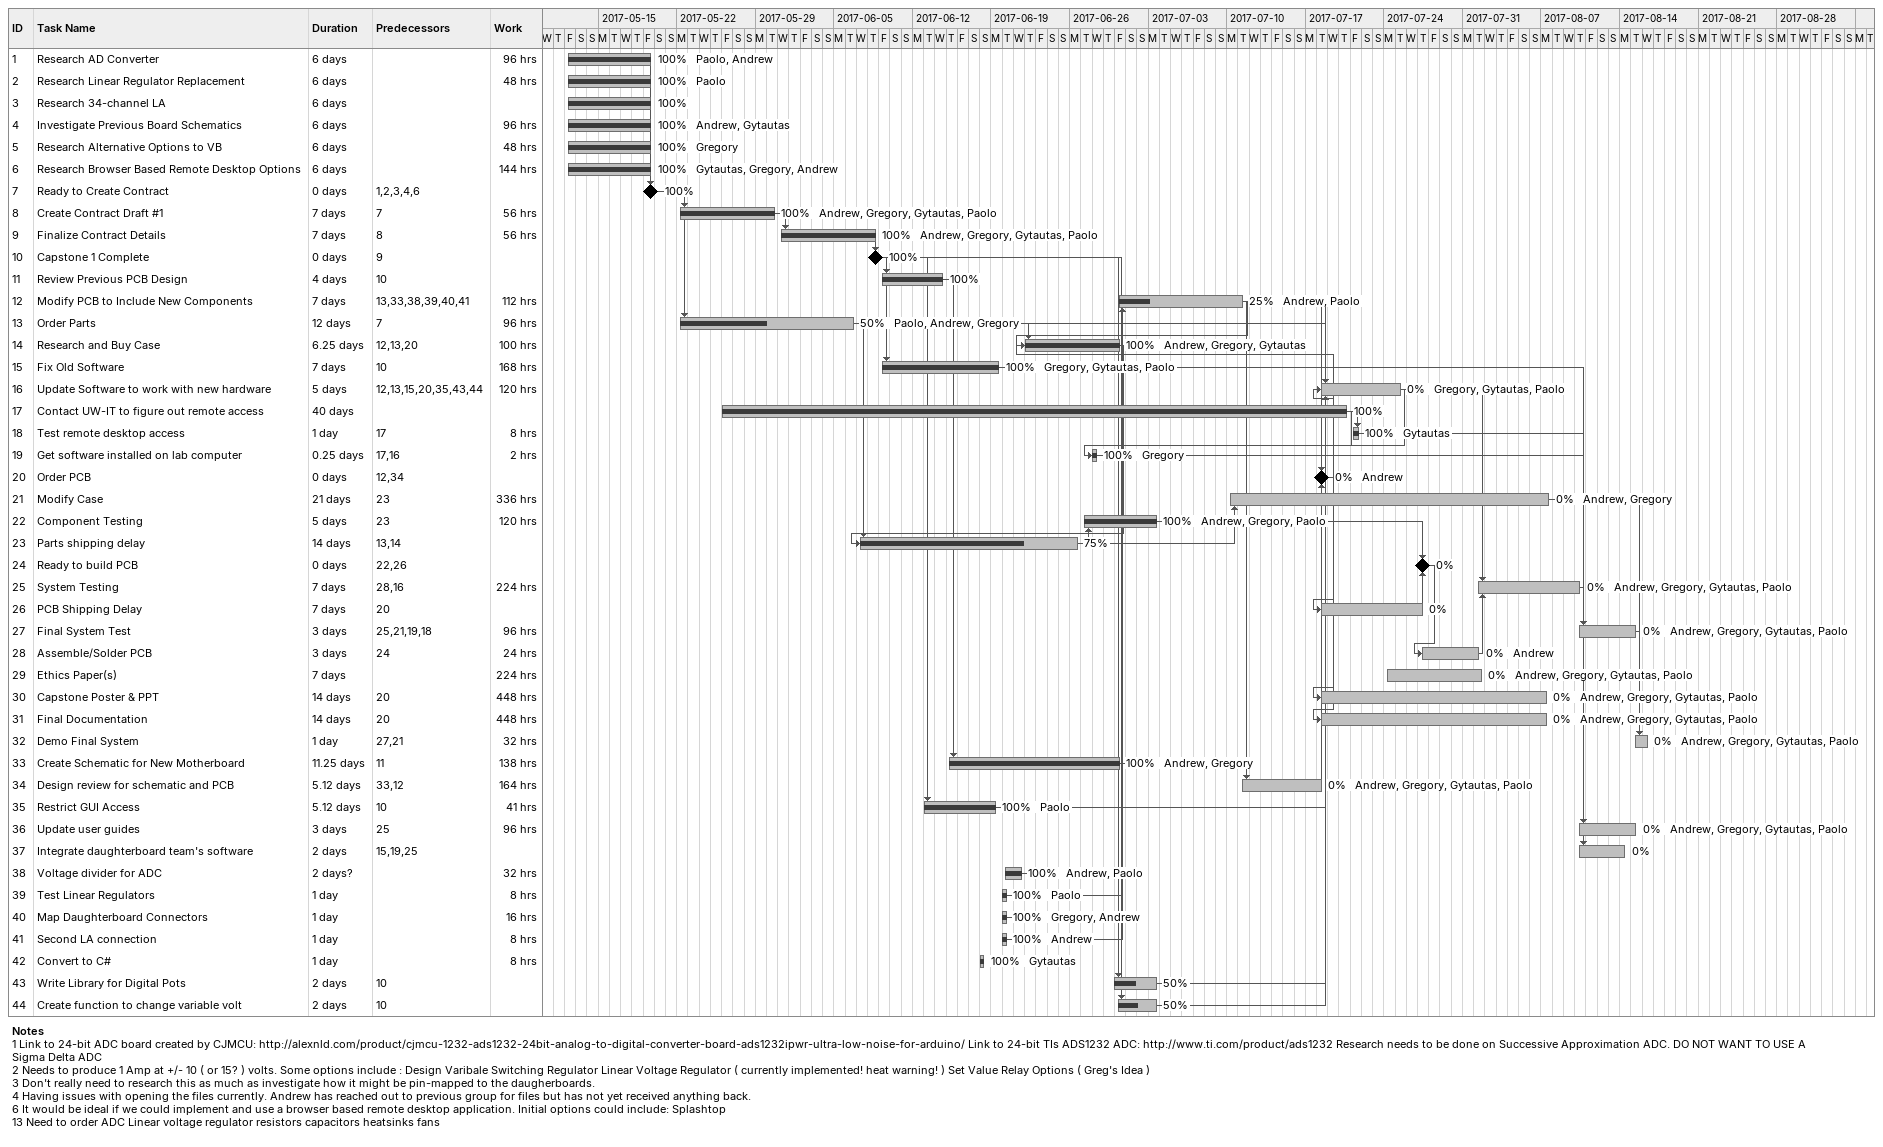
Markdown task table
| ID | Task | Duration | Start | Finish | Predecessors | Resources | % complete | Work (h) |
|---|---|---|---|---|---|---|---|---|
| 1 | Research AD Converter | 6d | 2017-05-12 | 2017-05-19 |  | Paolo, Andrew | 100 | 96 |
| 2 | Research Linear Regulator Replacement | 6d | 2017-05-12 | 2017-05-19 |  | Paolo | 100 | 48 |
| 3 | Research 34-channel LA | 6d | 2017-05-12 | 2017-05-19 |  |  | 100 |  |
| 4 | Investigate Previous Board Schematics | 6d | 2017-05-12 | 2017-05-19 |  | Andrew, Gytautas | 100 | 96 |
| 5 | Research Alternative Options to VB | 6d | 2017-05-12 | 2017-05-19 |  | Gregory | 100 | 48 |
| 6 | Research Browser Based Remote Desktop Options | 6d | 2017-05-12 | 2017-05-19 |  | Gytautas, Gregory, Andrew | 100 | 144 |
| 7 | Ready to Create Contract | 0d | 2017-05-19 | 2017-05-19 | 1, 2, 3, 4, 6 |  | 100 |  |
| 8 | Create Contract Draft #1 | 7d | 2017-05-22 | 2017-05-30 | 7 | Andrew, Gregory, Gytautas, Paolo | 100 | 56 |
| 9 | Finalize Contract Details | 7d | 2017-05-31 | 2017-06-08 | 8 | Andrew, Gregory, Gytautas, Paolo | 100 | 56 |
| 10 | Capstone 1 Complete | 0d | 2017-06-08 | 2017-06-08 | 9 |  | 100 |  |
| 11 | Review Previous PCB Design | 4d | 2017-06-09 | 2017-06-14 | 10 |  | 100 |  |
| 12 | Modify PCB to Include New Components | 7d | 2017-06-30 | 2017-07-11 | 13, 33, 38, 39, 40, 41 | Andrew, Paolo | 25 | 112 |
| 13 | Order Parts | 12d | 2017-05-22 | 2017-06-06 | 7 | Paolo, Andrew, Gregory | 50 | 96 |
| 14 | Research and Buy Case | 6.25d | 2017-06-22 | 2017-06-30 | 12, 13, 20 | Andrew, Gregory, Gytautas | 100 | 100 |
| 15 | Fix Old Software | 7d | 2017-06-09 | 2017-06-19 | 10 | Gregory, Gytautas, Paolo | 100 | 168 |
| 16 | Update Software to work with new hardware | 5d | 2017-07-18 | 2017-07-25 | 12, 13, 15, 20, 35, 43, 44 | Gregory, Gytautas, Paolo | 0 | 120 |
| 17 | Contact UW-IT to figure out remote access | 40d | 2017-05-26 | 2017-07-20 |  |  | 100 |  |
| 18 | Test remote desktop access | 1d | 2017-07-21 | 2017-07-21 | 17 | Gytautas | 100 | 8 |
| 19 | Get software installed on lab computer | 0.25d | 2017-06-28 | 2017-06-28 | 17, 16 | Gregory | 100 | 2 |
| 20 | Order PCB | 0d | 2017-07-18 | 2017-07-18 | 12, 34 | Andrew | 0 |  |
| 21 | Modify Case | 21d | 2017-07-10 | 2017-08-07 | 23 | Andrew, Gregory | 0 | 336 |
| 22 | Component Testing | 5d | 2017-06-27 | 2017-07-03 | 23 | Andrew, Gregory, Paolo | 100 | 120 |
| 23 | Parts shipping delay | 14d | 2017-06-07 | 2017-06-26 | 13, 14 |  | 75 |  |
| 24 | Ready to build PCB | 0d | 2017-07-27 | 2017-07-27 | 22, 26 |  | 0 |  |
| 25 | System Testing | 7d | 2017-08-01 | 2017-08-10 | 28, 16 | Andrew, Gregory, Gytautas, Paolo | 0 | 224 |
| 26 | PCB Shipping Delay | 7d | 2017-07-18 | 2017-07-27 | 20 |  | 0 |  |
| 27 | Final System Test | 3d | 2017-08-10 | 2017-08-15 | 25, 21, 19, 18 | Andrew, Gregory, Gytautas, Paolo | 0 | 96 |
| 28 | Assemble/Solder PCB | 3d | 2017-07-27 | 2017-08-01 | 24 | Andrew | 0 | 24 |
| 29 | Ethics Paper(s) | 7d | 2017-07-24 | 2017-08-01 |  | Andrew, Gregory, Gytautas, Paolo | 0 | 224 |
| 30 | Capstone Poster & PPT | 14d | 2017-07-18 | 2017-08-07 | 20 | Andrew, Gregory, Gytautas, Paolo | 0 | 448 |
| 31 | Final Documentation | 14d | 2017-07-18 | 2017-08-07 | 20 | Andrew, Gregory, Gytautas, Paolo | 0 | 448 |
| 32 | Demo Final System | 1d | 2017-08-15 | 2017-08-16 | 27, 21 | Andrew, Gregory, Gytautas, Paolo | 0 | 32 |
| 33 | Create Schematic for New Motherboard | 11.25d | 2017-06-15 | 2017-06-30 | 11 | Andrew, Gregory | 100 | 138 |
| 34 | Design review for schematic and PCB | 5.12d | 2017-07-11 | 2017-07-18 | 33, 12 | Andrew, Gregory, Gytautas, Paolo | 0 | 164 |
| 35 | Restrict GUI Access | 5.12d | 2017-06-13 | 2017-06-19 | 10 | Paolo | 100 | 41 |
| 36 | Update user guides | 3d | 2017-08-10 | 2017-08-15 | 25 | Andrew, Gregory, Gytautas, Paolo | 0 | 96 |
| 37 | Integrate daughterboard team's software | 2d | 2017-08-10 | 2017-08-14 | 15, 19, 25 |  | 0 |  |
| 38 | Voltage divider for ADC | 2d? | 2017-06-20 | 2017-06-21 |  | Andrew, Paolo | 100 | 32 |
| 39 | Test Linear Regulators | 1d | 2017-06-20 | 2017-06-20 |  | Paolo | 100 | 8 |
| 40 | Map Daughterboard Connectors | 1d | 2017-06-20 | 2017-06-20 |  | Gregory, Andrew | 100 | 16 |
| 41 | Second LA connection | 1d | 2017-06-20 | 2017-06-20 |  | Andrew | 100 | 8 |
| 42 | Convert to C# | 1d | 2017-06-18 | 2017-06-18 |  | Gytautas | 100 | 8 |
| 43 | Write Library for Digital Pots | 2d | 2017-06-30 | 2017-07-03 | 10 |  | 50 |  |
| 44 | Create function to change variable volt | 2d | 2017-06-30 | 2017-07-03 | 10 |  | 50 |  |

Notes
- 1: Link to 24-bit ADC board created by CJMCU: http://alexnld.com/product/cjmcu-1232-ads1232-24bit-analog-to-digital-converter-board-ads1232ipwr-ultra-low-noise-for-arduino/ Link to 24-bit TIs ADS1232 ADC: http://www.ti.com/product/ads1232 Research needs to be done on Successive Approximation ADC. DO NOT WANT TO USE A Sigma Delta ADC
- 2: Needs to produce 1 Amp at +/- 10 ( or 15? ) volts. Some options include : Design Varibale Switching Regulator Linear Voltage Regulator ( currently implemented! heat warning! ) Set Value Relay Options ( Greg's Idea )
- 3: Don't really need to research this as much as investigate how it might be pin-mapped to the daugherboards.
- 4: Having issues with opening the files currently. Andrew has reached out to previous group for files but has not yet received anything back.
- 6: It would be ideal if we could implement and use a browser based remote desktop application. Initial options could include: Splashtop
- 13: Need to order ADC Linear voltage regulator resistors capacitors heatsinks fans
